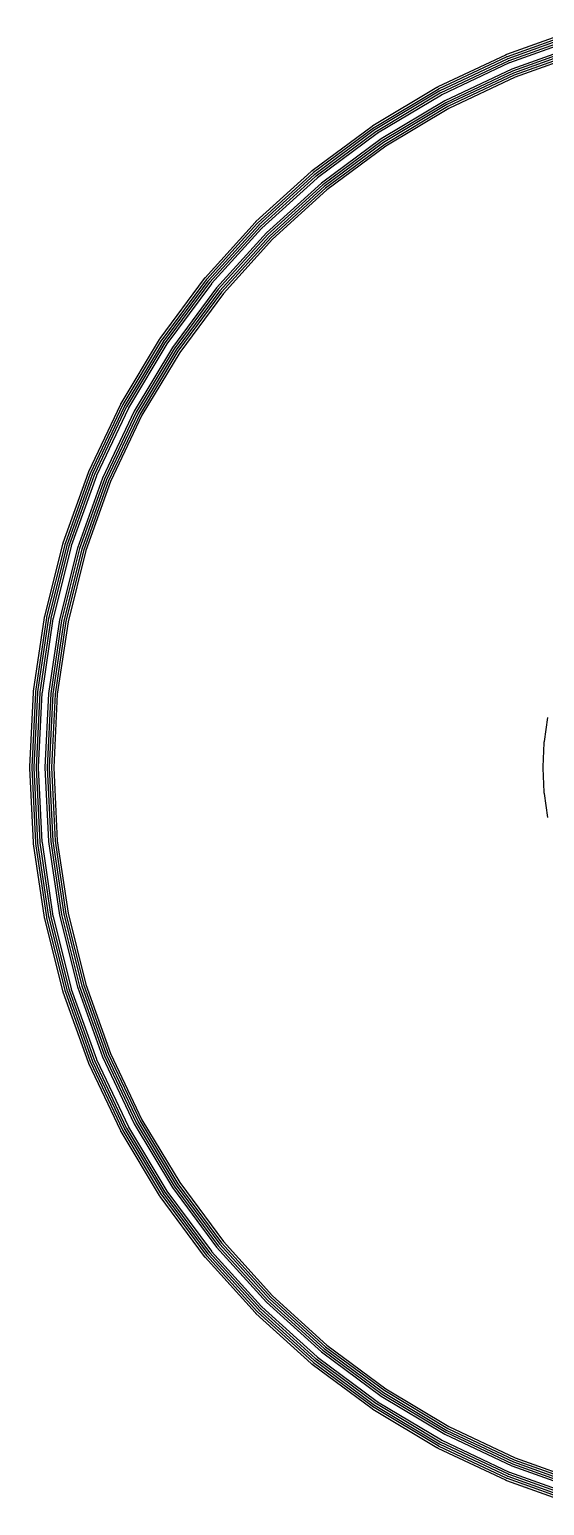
# Model space of a CAD drawing. Header units: metres. Extents: x 121.6 to 156.8, y -80.7 to -45.5.
# Drawn here: x 121.62 to 133.35, y -79.92 to -46.28 of the extents above; entities that cross this region are included whole.
import ezdxf

# ---------------------------------------------------------------- set-up
doc = ezdxf.new("R2010")
doc.units = ezdxf.units.M

msp = doc.modelspace()

# ---------------------------------------------------------------- linework, layer by layer
for points in [[(134.083, -46.279), (132.484, -46.851), (132.478, -46.853), (132.473, -46.856), (132.47, -46.857), (132.465, -46.859), (132.459, -46.862), (130.924, -47.588), (130.918, -47.59), (130.913, -47.593), (130.911, -47.594), (130.905, -47.597), (130.9, -47.601), (129.443, -48.474), (129.438, -48.477), (129.433, -48.48), (129.431, -48.482), (129.426, -48.485), (129.421, -48.489), (128.057, -49.5), (128.052, -49.504), (128.047, -49.508), (128.045, -49.51), (128.04, -49.513), (128.036, -49.518), (126.777, -50.658), (126.773, -50.662), (126.768, -50.667), (126.767, -50.668), (126.762, -50.673), (126.758, -50.677), (125.618, -51.936), (125.613, -51.94), (125.61, -51.945), (125.608, -51.947), (125.604, -51.952), (125.6, -51.957), (124.589, -53.321), (124.585, -53.326), (124.582, -53.331), (124.58, -53.333), (124.577, -53.338), (124.574, -53.343), (123.701, -54.8), (123.697, -54.805), (123.694, -54.811), (123.693, -54.813), (123.69, -54.819), (123.688, -54.824), (123.688, -54.824), (122.962, -56.359), (122.959, -56.365), (122.957, -56.37), (122.956, -56.373), (122.953, -56.379), (122.951, -56.384), (122.951, -56.384), (122.379, -57.983), (122.377, -57.989), (122.375, -57.995), (122.375, -57.997), (122.373, -58.004), (122.371, -58.009), (122.371, -58.009), (121.959, -59.657), (121.957, -59.663), (121.956, -59.669), (121.955, -59.671), (121.954, -59.677), (121.953, -59.683), (121.704, -61.363), (121.703, -61.369), (121.703, -61.375), (121.702, -61.378), (121.702, -61.384), (121.701, -61.39), (121.618, -63.087), (121.618, -63.093), (121.618, -63.099), (121.618, -63.101), (121.618, -63.107), (121.618, -63.113)], [(134.1, -46.326), (132.501, -46.898), (132.496, -46.9), (132.492, -46.902), (132.49, -46.903), (132.485, -46.905), (132.481, -46.907), (130.945, -47.633), (130.941, -47.635), (130.936, -47.637), (130.934, -47.639), (130.93, -47.641), (130.926, -47.643), (129.469, -48.517), (129.465, -48.519), (129.461, -48.522), (129.459, -48.523), (129.455, -48.526), (129.451, -48.529), (128.086, -49.541), (128.082, -49.544), (128.079, -49.547), (128.077, -49.548), (128.073, -49.551), (128.069, -49.555), (126.811, -50.695), (126.807, -50.699), (126.804, -50.702), (126.802, -50.704), (126.799, -50.707), (126.795, -50.711), (125.655, -51.969), (125.651, -51.973), (125.648, -51.977), (125.647, -51.979), (125.644, -51.982), (125.641, -51.986), (124.629, -53.351), (124.626, -53.355), (124.623, -53.359), (124.622, -53.361), (124.619, -53.365), (124.617, -53.369), (123.743, -54.826), (123.741, -54.83), (123.739, -54.834), (123.737, -54.836), (123.735, -54.841), (123.733, -54.845), (123.733, -54.845), (123.007, -56.381), (123.005, -56.385), (123.003, -56.39), (123.002, -56.392), (123, -56.397), (122.998, -56.401), (122.998, -56.401), (122.426, -58), (122.425, -58.005), (122.423, -58.009), (122.422, -58.012), (122.421, -58.017), (122.42, -58.021), (122.42, -58.021), (122.007, -59.669), (122.006, -59.674), (122.005, -59.678), (122.004, -59.681), (122.004, -59.686), (122.003, -59.691), (121.754, -61.371), (121.753, -61.375), (121.752, -61.38), (121.752, -61.383), (121.752, -61.388), (121.751, -61.393), (121.668, -63.089), (121.668, -63.094), (121.668, -63.099), (121.668, -63.101), (121.668, -63.106), (121.668, -63.111)], [(134.117, -46.373), (132.518, -46.945), (132.514, -46.947), (132.511, -46.948), (132.509, -46.949), (132.505, -46.95), (132.502, -46.952), (130.967, -47.678), (130.963, -47.68), (130.96, -47.681), (130.958, -47.683), (130.955, -47.684), (130.951, -47.686), (129.495, -48.559), (129.492, -48.561), (129.488, -48.563), (129.486, -48.565), (129.483, -48.567), (129.48, -48.569), (128.116, -49.581), (128.113, -49.583), (128.11, -49.585), (128.108, -49.587), (128.106, -49.589), (128.103, -49.592), (126.844, -50.732), (126.842, -50.735), (126.839, -50.737), (126.837, -50.739), (126.835, -50.742), (126.832, -50.744), (125.692, -52.003), (125.689, -52.006), (125.687, -52.008), (125.685, -52.01), (125.683, -52.013), (125.681, -52.016), (124.669, -53.38), (124.667, -53.383), (124.665, -53.386), (124.663, -53.388), (124.661, -53.392), (124.659, -53.395), (123.786, -54.851), (123.784, -54.855), (123.783, -54.858), (123.781, -54.86), (123.78, -54.863), (123.778, -54.867), (123.778, -54.867), (123.052, -56.402), (123.05, -56.405), (123.049, -56.409), (123.048, -56.411), (123.047, -56.415), (123.045, -56.418), (123.045, -56.418), (122.473, -58.017), (122.472, -58.02), (122.471, -58.024), (122.47, -58.026), (122.469, -58.03), (122.468, -58.033), (122.468, -58.033), (122.056, -59.681), (122.055, -59.685), (122.054, -59.688), (122.053, -59.691), (122.053, -59.694), (122.052, -59.698), (121.803, -61.378), (121.803, -61.382), (121.802, -61.385), (121.802, -61.388), (121.802, -61.391), (121.801, -61.395), (121.718, -63.091), (121.718, -63.095), (121.718, -63.099), (121.718, -63.101), (121.718, -63.105), (121.718, -63.109)], [(134.134, -46.42), (132.535, -46.993), (132.532, -46.993), (132.53, -46.994), (132.528, -46.995), (132.526, -46.996), (132.523, -46.997), (130.988, -47.723), (130.986, -47.724), (130.984, -47.726), (130.981, -47.727), (130.979, -47.728), (130.977, -47.729), (129.52, -48.602), (129.518, -48.604), (129.516, -48.605), (129.514, -48.606), (129.512, -48.608), (129.51, -48.609), (128.146, -49.621), (128.144, -49.622), (128.142, -49.624), (128.14, -49.626), (128.138, -49.627), (128.136, -49.629), (126.878, -50.769), (126.876, -50.771), (126.874, -50.773), (126.873, -50.774), (126.871, -50.776), (126.869, -50.778), (125.729, -52.036), (125.727, -52.038), (125.726, -52.04), (125.724, -52.042), (125.722, -52.044), (125.721, -52.046), (124.709, -53.41), (124.708, -53.412), (124.706, -53.414), (124.705, -53.416), (124.704, -53.418), (124.702, -53.42), (123.829, -54.877), (123.828, -54.879), (123.827, -54.881), (123.826, -54.884), (123.824, -54.886), (123.823, -54.888), (123.823, -54.888), (123.097, -56.423), (123.096, -56.426), (123.095, -56.428), (123.094, -56.43), (123.093, -56.433), (123.093, -56.435), (123.093, -56.435), (122.52, -58.034), (122.52, -58.036), (122.519, -58.039), (122.518, -58.041), (122.517, -58.043), (122.517, -58.046), (122.517, -58.046), (122.104, -59.693), (122.103, -59.696), (122.103, -59.698), (122.103, -59.7), (122.102, -59.703), (122.102, -59.705), (121.852, -61.385), (121.852, -61.388), (121.852, -61.39), (121.852, -61.393), (121.851, -61.395), (121.851, -61.397), (121.768, -63.094), (121.768, -63.096), (121.768, -63.099), (121.768, -63.101), (121.768, -63.104), (121.768, -63.106)], [(134.151, -46.467), (132.552, -47.04), (132.55, -47.04), (132.549, -47.04), (132.547, -47.041), (132.546, -47.042), (132.545, -47.042), (131.009, -47.769), (131.008, -47.769), (131.007, -47.77), (131.005, -47.771), (131.004, -47.771), (131.003, -47.772), (129.546, -48.645), (129.545, -48.646), (129.544, -48.647), (129.542, -48.648), (129.541, -48.649), (129.54, -48.649), (128.176, -49.661), (128.175, -49.662), (128.174, -49.663), (128.172, -49.664), (128.171, -49.665), (128.17, -49.666), (126.912, -50.806), (126.911, -50.807), (126.91, -50.808), (126.908, -50.81), (126.907, -50.811), (126.906, -50.812), (125.766, -52.07), (125.765, -52.071), (125.764, -52.072), (125.763, -52.074), (125.762, -52.075), (125.761, -52.076), (124.749, -53.44), (124.749, -53.441), (124.748, -53.442), (124.747, -53.444), (124.746, -53.445), (124.745, -53.446), (123.872, -54.903), (123.871, -54.904), (123.871, -54.905), (123.87, -54.907), (123.869, -54.908), (123.869, -54.909), (123.869, -54.909), (123.142, -56.445), (123.142, -56.446), (123.141, -56.447), (123.14, -56.449), (123.14, -56.45), (123.14, -56.452), (123.14, -56.452), (122.567, -58.051), (122.567, -58.052), (122.567, -58.053), (122.566, -58.055), (122.566, -58.057), (122.565, -58.058), (122.565, -58.058), (122.153, -59.705), (122.152, -59.706), (122.152, -59.708), (122.152, -59.71), (122.151, -59.711), (122.151, -59.713), (121.902, -61.393), (121.902, -61.394), (121.902, -61.395), (121.901, -61.397), (121.901, -61.399), (121.901, -61.4), (121.818, -63.096), (121.818, -63.098), (121.818, -63.099), (121.818, -63.101), (121.818, -63.102), (121.818, -63.104)], [(134.198, -46.61), (132.606, -47.18), (131.077, -47.903), (129.626, -48.772), (128.268, -49.779), (127.015, -50.915), (125.879, -52.168), (124.872, -53.526), (124.003, -54.977), (123.28, -56.506), (122.71, -58.098), (122.299, -59.738), (122.051, -61.411), (121.968, -63.1)], [(134.212, -46.658), (132.625, -47.226), (131.1, -47.947), (129.654, -48.814), (128.3, -49.818), (127.05, -50.95), (125.918, -52.2), (124.914, -53.554), (124.047, -55), (123.326, -56.525), (122.758, -58.112), (122.348, -59.748), (122.101, -61.416), (122.018, -63.1)], [(134.227, -46.706), (132.644, -47.272), (131.124, -47.991), (129.682, -48.855), (128.332, -49.857), (127.086, -50.986), (125.957, -52.232), (124.955, -53.582), (124.091, -55.024), (123.372, -56.544), (122.806, -58.127), (122.397, -59.758), (122.15, -61.421), (122.068, -63.1)], [(134.241, -46.754), (132.663, -47.318), (131.148, -48.035), (129.71, -48.897), (128.363, -49.895), (127.121, -51.021), (125.995, -52.263), (124.997, -53.61), (124.135, -55.048), (123.418, -56.563), (122.854, -58.141), (122.446, -59.767), (122.2, -61.426), (122.118, -63.1)], [(134.256, -46.802), (132.682, -47.365), (131.171, -48.079), (129.738, -48.939), (128.395, -49.934), (127.157, -51.057), (126.034, -52.295), (125.039, -53.638), (124.179, -55.071), (123.465, -56.582), (122.902, -58.156), (122.495, -59.777), (122.25, -61.431), (122.168, -63.1)], [(133.422, -61.964), (133.341, -62.509), (133.34, -62.515), (133.339, -62.522), (133.339, -62.524), (133.338, -62.53), (133.338, -62.536), (133.311, -63.087), (133.311, -63.093), (133.311, -63.099), (133.311, -63.101), (133.311, -63.107), (133.311, -63.113)], [(121.618, -63.113), (121.701, -64.81), (121.702, -64.816), (121.702, -64.822), (121.703, -64.825), (121.703, -64.831), (121.704, -64.837), (121.953, -66.517), (121.954, -66.523), (121.955, -66.529), (121.956, -66.531), (121.957, -66.537), (121.959, -66.543), (122.371, -68.191), (122.373, -68.197), (122.375, -68.203), (122.375, -68.205), (122.377, -68.211), (122.379, -68.217), (122.951, -69.816), (122.953, -69.822), (122.956, -69.827), (122.957, -69.83), (122.959, -69.835), (122.962, -69.841), (123.688, -71.376), (123.69, -71.382), (123.693, -71.387), (123.694, -71.389), (123.697, -71.395), (123.701, -71.4), (124.574, -72.857), (124.577, -72.862), (124.58, -72.867), (124.582, -72.869), (124.585, -72.874), (124.589, -72.879), (125.6, -74.243), (125.604, -74.248), (125.608, -74.253), (125.61, -74.255), (125.613, -74.26), (125.618, -74.264), (126.758, -75.523), (126.762, -75.527), (126.767, -75.532), (126.768, -75.533), (126.773, -75.538), (126.777, -75.542), (128.036, -76.682), (128.04, -76.687), (128.045, -76.69), (128.047, -76.692), (128.052, -76.696), (128.057, -76.7), (129.421, -77.711), (129.426, -77.715), (129.431, -77.718), (129.433, -77.72), (129.438, -77.723), (129.443, -77.726), (130.9, -78.599), (130.905, -78.603), (130.911, -78.606), (130.913, -78.607), (130.918, -78.61), (130.924, -78.612), (132.459, -79.338), (132.465, -79.341), (132.47, -79.343), (132.473, -79.344), (132.478, -79.347), (132.484, -79.349), (134.083, -79.921)], [(121.668, -63.111), (121.751, -64.807), (121.752, -64.812), (121.752, -64.817), (121.752, -64.82), (121.753, -64.825), (121.754, -64.829), (122.003, -66.509), (122.004, -66.514), (122.004, -66.519), (122.005, -66.522), (122.006, -66.526), (122.007, -66.531), (122.42, -68.179), (122.421, -68.183), (122.422, -68.188), (122.423, -68.191), (122.425, -68.195), (122.426, -68.2), (122.998, -69.799), (123, -69.804), (123.002, -69.808), (123.003, -69.81), (123.005, -69.815), (123.007, -69.819), (123.733, -71.355), (123.735, -71.359), (123.737, -71.364), (123.739, -71.366), (123.741, -71.37), (123.743, -71.374), (124.617, -72.831), (124.619, -72.835), (124.622, -72.839), (124.623, -72.841), (124.626, -72.845), (124.629, -72.849), (125.641, -74.214), (125.644, -74.218), (125.647, -74.221), (125.648, -74.223), (125.651, -74.227), (125.655, -74.231), (126.795, -75.489), (126.799, -75.493), (126.802, -75.496), (126.804, -75.498), (126.807, -75.501), (126.811, -75.505), (128.069, -76.645), (128.073, -76.649), (128.077, -76.652), (128.079, -76.653), (128.082, -76.656), (128.086, -76.659), (129.451, -77.671), (129.455, -77.674), (129.459, -77.677), (129.461, -77.678), (129.465, -77.681), (129.469, -77.683), (130.926, -78.557), (130.93, -78.559), (130.934, -78.561), (130.936, -78.563), (130.941, -78.565), (130.945, -78.567), (132.481, -79.293), (132.485, -79.295), (132.49, -79.297), (132.492, -79.298), (132.496, -79.3), (132.501, -79.302), (134.1, -79.874)], [(121.718, -63.109), (121.801, -64.805), (121.802, -64.809), (121.802, -64.812), (121.802, -64.815), (121.803, -64.818), (121.803, -64.822), (122.052, -66.502), (122.053, -66.506), (122.053, -66.509), (122.054, -66.512), (122.055, -66.515), (122.056, -66.519), (122.468, -68.167), (122.469, -68.17), (122.47, -68.174), (122.471, -68.176), (122.472, -68.18), (122.473, -68.183), (123.045, -69.782), (123.047, -69.786), (123.048, -69.789), (123.049, -69.791), (123.05, -69.795), (123.052, -69.798), (123.778, -71.333), (123.78, -71.337), (123.781, -71.34), (123.783, -71.342), (123.784, -71.345), (123.786, -71.349), (124.659, -72.805), (124.661, -72.808), (124.663, -72.812), (124.665, -72.814), (124.667, -72.817), (124.669, -72.82), (125.681, -74.184), (125.683, -74.187), (125.685, -74.19), (125.687, -74.192), (125.689, -74.194), (125.692, -74.197), (126.832, -75.456), (126.835, -75.458), (126.837, -75.461), (126.839, -75.463), (126.842, -75.465), (126.844, -75.468), (128.103, -76.608), (128.106, -76.611), (128.108, -76.613), (128.11, -76.615), (128.113, -76.617), (128.116, -76.619), (129.48, -77.631), (129.483, -77.633), (129.486, -77.635), (129.488, -77.637), (129.492, -77.639), (129.495, -77.641), (130.951, -78.514), (130.955, -78.516), (130.958, -78.517), (130.96, -78.519), (130.963, -78.52), (130.967, -78.522), (132.502, -79.248), (132.505, -79.25), (132.509, -79.251), (132.511, -79.252), (132.514, -79.253), (132.518, -79.255), (134.117, -79.827)], [(121.768, -63.106), (121.851, -64.803), (121.851, -64.805), (121.852, -64.807), (121.852, -64.81), (121.852, -64.812), (121.852, -64.815), (122.102, -66.495), (122.102, -66.497), (122.103, -66.5), (122.103, -66.502), (122.103, -66.504), (122.104, -66.507), (122.517, -68.154), (122.517, -68.157), (122.518, -68.159), (122.519, -68.161), (122.52, -68.164), (122.52, -68.166), (123.093, -69.765), (123.093, -69.768), (123.094, -69.77), (123.095, -69.772), (123.096, -69.774), (123.097, -69.777), (123.823, -71.312), (123.824, -71.314), (123.826, -71.316), (123.827, -71.319), (123.828, -71.321), (123.829, -71.323), (124.702, -72.78), (124.704, -72.782), (124.705, -72.784), (124.706, -72.786), (124.708, -72.788), (124.709, -72.79), (125.721, -74.154), (125.722, -74.156), (125.724, -74.158), (125.726, -74.16), (125.727, -74.162), (125.729, -74.164), (126.869, -75.422), (126.871, -75.424), (126.873, -75.426), (126.874, -75.427), (126.876, -75.429), (126.878, -75.431), (128.136, -76.571), (128.138, -76.573), (128.14, -76.574), (128.142, -76.576), (128.144, -76.578), (128.146, -76.579), (129.51, -77.591), (129.512, -77.592), (129.514, -77.594), (129.516, -77.595), (129.518, -77.596), (129.52, -77.598), (130.977, -78.471), (130.979, -78.472), (130.981, -78.473), (130.984, -78.474), (130.986, -78.476), (130.988, -78.477), (132.523, -79.203), (132.526, -79.204), (132.528, -79.205), (132.53, -79.206), (132.532, -79.207), (132.535, -79.207), (134.134, -79.78)], [(121.818, -63.104), (121.901, -64.8), (121.901, -64.801), (121.901, -64.803), (121.902, -64.805), (121.902, -64.806), (121.902, -64.807), (122.151, -66.487), (122.151, -66.489), (122.152, -66.49), (122.152, -66.492), (122.152, -66.494), (122.153, -66.495), (122.565, -68.142), (122.566, -68.143), (122.566, -68.145), (122.567, -68.147), (122.567, -68.148), (122.567, -68.149), (123.14, -69.748), (123.14, -69.75), (123.14, -69.751), (123.141, -69.753), (123.142, -69.754), (123.142, -69.755), (123.869, -71.291), (123.869, -71.292), (123.87, -71.293), (123.871, -71.295), (123.871, -71.296), (123.872, -71.297), (124.745, -72.754), (124.746, -72.755), (124.747, -72.756), (124.748, -72.758), (124.749, -72.759), (124.749, -72.76), (125.761, -74.124), (125.762, -74.125), (125.763, -74.126), (125.764, -74.128), (125.765, -74.129), (125.766, -74.13), (126.906, -75.388), (126.907, -75.389), (126.908, -75.39), (126.91, -75.392), (126.911, -75.393), (126.912, -75.394), (128.17, -76.534), (128.171, -76.535), (128.172, -76.536), (128.174, -76.537), (128.175, -76.538), (128.176, -76.539), (129.54, -77.551), (129.541, -77.551), (129.542, -77.552), (129.544, -77.553), (129.545, -77.554), (129.546, -77.555), (131.003, -78.428), (131.004, -78.429), (131.005, -78.429), (131.007, -78.43), (131.008, -78.431), (131.009, -78.431), (132.545, -79.158), (132.546, -79.158), (132.547, -79.159), (132.549, -79.16), (132.55, -79.16), (132.552, -79.16), (134.151, -79.733)], [(121.968, -63.1), (122.051, -64.789), (122.299, -66.462), (122.71, -68.102), (123.28, -69.694), (124.003, -71.223), (124.872, -72.674), (125.879, -74.032), (127.015, -75.285), (128.268, -76.421), (129.626, -77.428), (131.077, -78.297), (132.606, -79.02), (134.198, -79.59)], [(122.018, -63.1), (122.101, -64.784), (122.348, -66.452), (122.758, -68.088), (123.326, -69.675), (124.047, -71.2), (124.914, -72.646), (125.918, -74), (127.05, -75.25), (128.3, -76.382), (129.654, -77.386), (131.1, -78.253), (132.625, -78.974), (134.212, -79.542)], [(122.068, -63.1), (122.15, -64.779), (122.397, -66.442), (122.806, -68.073), (123.372, -69.656), (124.091, -71.176), (124.955, -72.618), (125.957, -73.968), (127.086, -75.214), (128.332, -76.343), (129.682, -77.345), (131.124, -78.209), (132.644, -78.928), (134.227, -79.494)], [(122.118, -63.1), (122.2, -64.774), (122.446, -66.433), (122.854, -68.059), (123.418, -69.637), (124.135, -71.152), (124.997, -72.59), (125.995, -73.937), (127.121, -75.179), (128.363, -76.305), (129.71, -77.303), (131.148, -78.165), (132.663, -78.882), (134.241, -79.446)], [(122.168, -63.1), (122.25, -64.769), (122.495, -66.423), (122.902, -68.044), (123.465, -69.618), (124.179, -71.129), (125.039, -72.562), (126.034, -73.905), (127.157, -75.143), (128.395, -76.266), (129.738, -77.261), (131.171, -78.121), (132.682, -78.835), (134.256, -79.398)], [(133.311, -63.113), (133.338, -63.664), (133.338, -63.67), (133.339, -63.676), (133.339, -63.678), (133.34, -63.685), (133.341, -63.691), (133.422, -64.236)]]:
    msp.add_lwpolyline(points)

doc.saveas('drawing.dxf')
